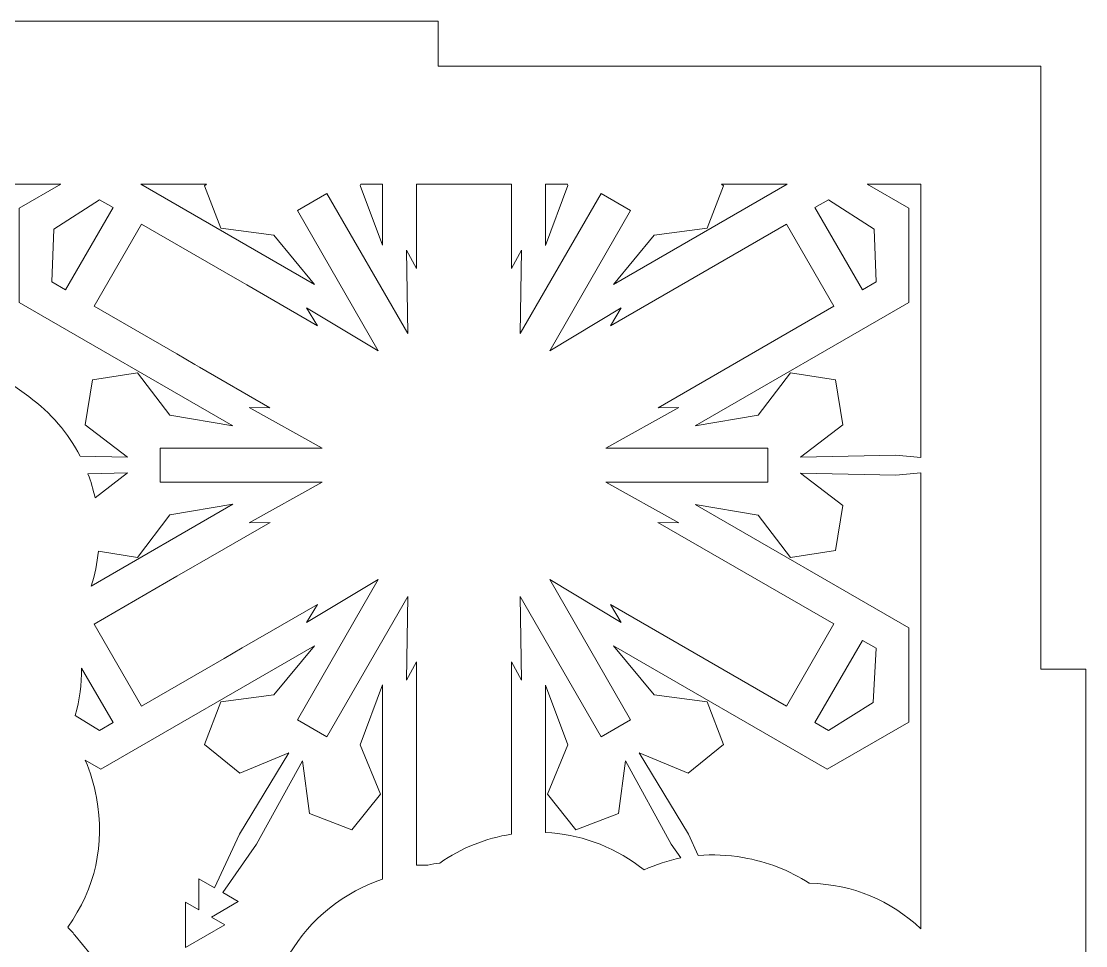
# Model space of a CAD drawing. Header units: millimetres. Extents: x -1983 to 1983, y -412 to 412.
# Drawn here: x -1221.5 to -1150.5, y 137.6 to 199.2 of the extents above; entities that cross this region are included whole.
import ezdxf

# ---------------------------------------------------------------- set-up
doc = ezdxf.new("R2010")
doc.units = ezdxf.units.MM
doc.header["$MEASUREMENT"] = 0
doc.layers.add('Camada 1', color=7, linetype='Continuous')

msp = doc.modelspace()

# ---------------------------------------------------------------- linework, layer by layer
at = {"layer": 'Camada 1', "color": 250, "lineweight": 9}
for points, knots in [([(-1357.4768, 75.6421), (-1357.4768, 75.6421), (-1357.4768, 35.4421), (-1357.4768, 35.4421), (-1357.4768, 35.4421), (-1357.4768, 35.4421), (-1354.4768, 35.4421), (-1354.4768, 35.4421), (-1354.4768, 35.4421), (-1354.4768, 35.4421), (-1354.4768, -4.7579), (-1354.4768, -4.7579), (-1354.4768, -4.7579), (-1354.4768, -4.7579), (-1314.2768, -4.7579), (-1314.2768, -4.7579), (-1314.2768, -4.7579), (-1314.2768, -4.7579), (-1314.2768, -7.7579), (-1314.2768, -7.7579), (-1314.2768, -7.7579), (-1314.2768, -7.7579), (-1274.0768, -7.7579), (-1274.0768, -7.7579), (-1274.0768, -7.7579), (-1274.0768, -7.7579), (-1274.0768, -4.7579), (-1274.0768, -4.7579), (-1274.0768, -4.7579), (-1274.0768, -4.7579), (-1233.8768, -4.7579), (-1233.8768, -4.7579), (-1233.8768, -4.7579), (-1233.8768, -4.7579), (-1233.8768, -7.7579), (-1233.8768, -7.7579), (-1233.8768, -7.7579), (-1233.8768, -7.7579), (-1193.6768, -7.7579), (-1193.6768, -7.7579), (-1193.6768, -7.7579), (-1193.6768, -7.7579), (-1193.6768, -4.7579), (-1193.6768, -4.7579), (-1193.6768, -4.7579), (-1193.6768, -4.7579), (-1153.4768, -4.7579), (-1153.4768, -4.7579), (-1153.4768, -4.7579), (-1153.4768, -4.7579), (-1153.4768, 35.4421), (-1153.4768, 35.4421), (-1153.4768, 35.4421), (-1153.4768, 35.4421), (-1150.4768, 35.4421), (-1150.4768, 35.4421), (-1150.4768, 35.4421), (-1150.4768, 35.4421), (-1150.4768, 75.6421), (-1150.4768, 75.6421), (-1150.4768, 75.6421), (-1150.4768, 75.6421), (-1153.4768, 75.6421), (-1153.4768, 75.6421), (-1153.4768, 75.6421), (-1153.4768, 75.6421), (-1153.4768, 115.8421), (-1153.4768, 115.8421), (-1153.4768, 115.8421), (-1153.4768, 115.8421), (-1150.4768, 115.8421), (-1150.4768, 115.8421), (-1150.4768, 115.8421), (-1150.4768, 115.8421), (-1150.4768, 156.0421), (-1150.4768, 156.0421), (-1150.4768, 156.0421), (-1150.4768, 156.0421), (-1153.4768, 156.0421), (-1153.4768, 156.0421), (-1153.4768, 156.0421), (-1153.4768, 156.0421), (-1153.4768, 196.2421), (-1153.4768, 196.2421), (-1153.4768, 196.2421), (-1153.4768, 196.2421), (-1193.6768, 196.2421), (-1193.6768, 196.2421), (-1193.6768, 196.2421), (-1193.6768, 196.2421), (-1193.6768, 199.2421), (-1193.6768, 199.2421), (-1193.6768, 199.2421), (-1193.6768, 199.2421), (-1233.8768, 199.2421), (-1233.8768, 199.2421), (-1233.8768, 199.2421), (-1233.8768, 199.2421), (-1233.8768, 196.2421), (-1233.8768, 196.2421), (-1233.8768, 196.2421), (-1233.8768, 196.2421), (-1274.0768, 196.2421), (-1274.0768, 196.2421), (-1274.0768, 196.2421), (-1274.0768, 196.2421), (-1274.0768, 199.2421), (-1274.0768, 199.2421), (-1274.0768, 199.2421), (-1274.0768, 199.2421), (-1314.2768, 199.2421), (-1314.2768, 199.2421), (-1314.2768, 199.2421), (-1314.2768, 199.2421), (-1314.2768, 196.2421), (-1314.2768, 196.2421), (-1314.2768, 196.2421), (-1314.2768, 196.2421), (-1354.4768, 196.2421), (-1354.4768, 196.2421), (-1354.4768, 196.2421), (-1354.4768, 196.2421), (-1354.4768, 156.0421), (-1354.4768, 156.0421), (-1354.4768, 156.0421), (-1354.4768, 156.0421), (-1357.4768, 156.0421), (-1357.4768, 156.0421), (-1357.4768, 156.0421), (-1357.4768, 156.0421), (-1357.4768, 115.8421), (-1357.4768, 115.8421), (-1357.4768, 115.8421), (-1357.4768, 115.8421), (-1354.4768, 115.8421), (-1354.4768, 115.8421), (-1354.4768, 115.8421), (-1354.4768, 115.8421), (-1354.4768, 75.6421), (-1354.4768, 75.6421), (-1354.4768, 75.6421), (-1354.4768, 75.6421), (-1357.4768, 75.6421), (-1357.4768, 75.6421)], [0, 0, 0, 0, 0.027027, 0.027027, 0.027027, 0.027027, 0.0540541, 0.0540541, 0.0540541, 0.0540541, 0.0810811, 0.0810811, 0.0810811, 0.0810811, 0.1081081, 0.1081081, 0.1081081, 0.1081081, 0.1351351, 0.1351351, 0.1351351, 0.1351351, 0.1621622, 0.1621622, 0.1621622, 0.1621622, 0.1891892, 0.1891892, 0.1891892, 0.1891892, 0.2162162, 0.2162162, 0.2162162, 0.2162162, 0.2432432, 0.2432432, 0.2432432, 0.2432432, 0.2702703, 0.2702703, 0.2702703, 0.2702703, 0.2972973, 0.2972973, 0.2972973, 0.2972973, 0.3243243, 0.3243243, 0.3243243, 0.3243243, 0.3513514, 0.3513514, 0.3513514, 0.3513514, 0.3783784, 0.3783784, 0.3783784, 0.3783784, 0.4054054, 0.4054054, 0.4054054, 0.4054054, 0.4324324, 0.4324324, 0.4324324, 0.4324324, 0.4594595, 0.4594595, 0.4594595, 0.4594595, 0.4864865, 0.4864865, 0.4864865, 0.4864865, 0.5135135, 0.5135135, 0.5135135, 0.5135135, 0.5405405, 0.5405405, 0.5405405, 0.5405405, 0.5675676, 0.5675676, 0.5675676, 0.5675676, 0.5945946, 0.5945946, 0.5945946, 0.5945946, 0.6216216, 0.6216216, 0.6216216, 0.6216216, 0.6486486, 0.6486486, 0.6486486, 0.6486486, 0.6756757, 0.6756757, 0.6756757, 0.6756757, 0.7027027, 0.7027027, 0.7027027, 0.7027027, 0.7297297, 0.7297297, 0.7297297, 0.7297297, 0.7567568, 0.7567568, 0.7567568, 0.7567568, 0.7837838, 0.7837838, 0.7837838, 0.7837838, 0.8108108, 0.8108108, 0.8108108, 0.8108108, 0.8378378, 0.8378378, 0.8378378, 0.8378378, 0.8648649, 0.8648649, 0.8648649, 0.8648649, 0.8918919, 0.8918919, 0.8918919, 0.8918919, 0.9189189, 0.9189189, 0.9189189, 0.9189189, 0.9459459, 0.9459459, 0.9459459, 0.9459459, 1, 1, 1, 1]), ([(-1250.2316, 188.3849), (-1250.2316, 188.3849), (-1218.8411, 188.3849), (-1218.8411, 188.3849), (-1218.8411, 188.3849), (-1218.8411, 188.3849), (-1221.6134, 186.7859), (-1221.6134, 186.7859), (-1221.6134, 186.7859), (-1221.6134, 186.7859), (-1221.6134, 180.4965), (-1221.6134, 180.4965), (-1221.6134, 180.4965), (-1221.6134, 180.4965), (-1207.3694, 172.2749), (-1207.3694, 172.2749), (-1207.3694, 172.2749), (-1207.3694, 172.2749), (-1211.557, 172.9816), (-1211.557, 172.9816), (-1211.557, 172.9816), (-1211.557, 172.9816), (-1213.731, 175.8138), (-1213.731, 175.8138), (-1213.731, 175.8138), (-1213.731, 175.8138), (-1216.7314, 175.3408), (-1216.7314, 175.3408), (-1216.7314, 175.3408), (-1216.7314, 175.3408), (-1217.2041, 172.3407), (-1217.2041, 172.3407), (-1217.2041, 172.3407), (-1217.2041, 172.3407), (-1214.3965, 170.1854), (-1214.3965, 170.1854), (-1214.3965, 170.1854), (-1214.3965, 170.1854), (-1217.5517, 170.2483), (-1217.5517, 170.2483), (-1217.5517, 170.2483), (-1218.3416, 171.7771), (-1219.4902, 173.147), (-1220.9762, 174.2202), (-1220.9762, 174.2202), (-1220.9762, 174.2202), (-1222.22, 175.1183), (-1222.22, 175.1183), (-1222.22, 175.1183), (-1225.9267, 177.7951), (-1230.6933, 177.963), (-1234.4771, 175.785), (-1234.4771, 175.785), (-1235.8086, 176.7724), (-1237.2625, 177.4281), (-1238.815, 177.7444), (-1238.815, 177.7444), (-1239.2015, 179.4216), (-1239.9769, 181.0342), (-1241.1513, 182.4429), (-1241.1513, 182.4429), (-1241.1513, 182.4429), (-1242.1876, 183.6869), (-1242.1876, 183.6869), (-1242.1876, 183.6869), (-1244.0317, 185.8997), (-1246.3684, 187.2229), (-1249.1569, 187.635), (-1249.1569, 187.635), (-1249.5043, 187.9078), (-1249.8634, 188.1578), (-1250.2316, 188.3849)], [0, 0, 0, 0, 0.0526316, 0.0526316, 0.0526316, 0.0526316, 0.1052632, 0.1052632, 0.1052632, 0.1052632, 0.1578947, 0.1578947, 0.1578947, 0.1578947, 0.2105263, 0.2105263, 0.2105263, 0.2105263, 0.2631579, 0.2631579, 0.2631579, 0.2631579, 0.3157895, 0.3157895, 0.3157895, 0.3157895, 0.3684211, 0.3684211, 0.3684211, 0.3684211, 0.4210526, 0.4210526, 0.4210526, 0.4210526, 0.4736842, 0.4736842, 0.4736842, 0.4736842, 0.5263158, 0.5263158, 0.5263158, 0.5263158, 0.5789474, 0.5789474, 0.5789474, 0.5789474, 0.6315789, 0.6315789, 0.6315789, 0.6315789, 0.6842105, 0.6842105, 0.6842105, 0.6842105, 0.7368421, 0.7368421, 0.7368421, 0.7368421, 0.7894737, 0.7894737, 0.7894737, 0.7894737, 0.8421053, 0.8421053, 0.8421053, 0.8421053, 0.8947368, 0.8947368, 0.8947368, 0.8947368, 1, 1, 1, 1]), ([(-1195.1072, 188.3849), (-1195.1072, 188.3849), (-1188.7825, 188.3849), (-1188.7825, 188.3849), (-1188.7825, 188.3849), (-1188.7825, 188.3849), (-1188.7825, 188.1953), (-1188.7825, 188.1953), (-1188.7825, 188.1953), (-1188.7825, 188.1953), (-1188.7825, 182.7664), (-1188.7825, 182.7664), (-1188.7825, 182.7664), (-1188.7825, 182.7664), (-1188.1043, 183.9897), (-1188.1043, 183.9897), (-1188.1043, 183.9897), (-1188.1043, 183.9897), (-1188.1958, 178.421), (-1188.1958, 178.421), (-1188.1958, 178.421), (-1188.1958, 178.421), (-1182.8007, 187.7645), (-1182.8007, 187.7645), (-1182.8007, 187.7645), (-1182.8007, 187.7645), (-1180.8334, 186.6259), (-1180.8334, 186.6259), (-1180.8334, 186.6259), (-1180.8334, 186.6259), (-1186.2285, 177.2824), (-1186.2285, 177.2824), (-1186.2285, 177.2824), (-1186.2285, 177.2824), (-1181.451, 180.1475), (-1181.451, 180.1475), (-1181.451, 180.1475), (-1181.451, 180.1475), (-1182.1715, 178.946), (-1182.1715, 178.946), (-1182.1715, 178.946), (-1182.1715, 178.946), (-1170.4341, 185.725), (-1170.4341, 185.725), (-1170.4341, 185.725), (-1170.4341, 185.725), (-1167.2711, 180.2467), (-1167.2711, 180.2467), (-1167.2711, 180.2467), (-1167.2711, 180.2467), (-1179.0024, 173.4745), (-1179.0024, 173.4745), (-1179.0024, 173.4745), (-1179.0024, 173.4745), (-1177.6104, 173.4956), (-1177.6104, 173.4956), (-1177.6104, 173.4956), (-1177.6104, 173.4956), (-1182.479, 170.7889), (-1182.479, 170.7889), (-1182.479, 170.7889), (-1182.479, 170.7889), (-1171.6894, 170.7889), (-1171.6894, 170.7889), (-1171.6894, 170.7889), (-1171.6894, 170.7889), (-1171.6894, 168.5185), (-1171.6894, 168.5185), (-1171.6894, 168.5185), (-1171.6894, 168.5185), (-1182.479, 168.5185), (-1182.479, 168.5185), (-1182.479, 168.5185), (-1182.479, 168.5185), (-1177.6104, 165.8119), (-1177.6104, 165.8119), (-1177.6104, 165.8119), (-1177.6104, 165.8119), (-1179.0097, 165.8362), (-1179.0097, 165.8362), (-1179.0097, 165.8362), (-1179.0097, 165.8362), (-1167.2722, 159.0613), (-1167.2722, 159.0613), (-1167.2722, 159.0613), (-1167.2722, 159.0613), (-1170.4345, 153.5839), (-1170.4345, 153.5839), (-1170.4345, 153.5839), (-1170.4345, 153.5839), (-1182.1715, 160.3568), (-1182.1715, 160.3568), (-1182.1715, 160.3568), (-1182.1715, 160.3568), (-1181.451, 159.1583), (-1181.451, 159.1583), (-1181.451, 159.1583), (-1181.451, 159.1583), (-1186.2309, 162.0261), (-1186.2309, 162.0261), (-1186.2309, 162.0261), (-1186.2309, 162.0261), (-1180.8334, 152.6788), (-1180.8334, 152.6788), (-1180.8334, 152.6788), (-1180.8334, 152.6788), (-1182.8007, 151.5427), (-1182.8007, 151.5427), (-1182.8007, 151.5427), (-1182.8007, 151.5427), (-1188.1958, 160.884), (-1188.1958, 160.884), (-1188.1958, 160.884), (-1188.1958, 160.884), (-1188.1043, 155.3188), (-1188.1043, 155.3188), (-1188.1043, 155.3188), (-1188.1043, 155.3188), (-1188.7825, 156.5432), (-1188.7825, 156.5432), (-1188.7825, 156.5432), (-1188.7825, 156.5432), (-1188.7825, 145.0458), (-1188.7825, 145.0458), (-1188.7825, 145.0458), (-1190.4763, 144.784), (-1192.115, 144.1375), (-1193.5613, 143.1187), (-1193.5613, 143.1187), (-1193.8266, 143.086), (-1194.0926, 143.0434), (-1194.3588, 142.9914), (-1194.3588, 142.9914), (-1194.3588, 142.9914), (-1195.1072, 142.9914), (-1195.1072, 142.9914), (-1195.1072, 142.9914), (-1195.1072, 142.9914), (-1195.1072, 156.5432), (-1195.1072, 156.5432), (-1195.1072, 156.5432), (-1195.1072, 156.5432), (-1195.7869, 155.3188), (-1195.7869, 155.3188), (-1195.7869, 155.3188), (-1195.7869, 155.3188), (-1195.6943, 160.8888), (-1195.6943, 160.8888), (-1195.6943, 160.8888), (-1195.6943, 160.8888), (-1201.0892, 151.5427), (-1201.0892, 151.5427), (-1201.0892, 151.5427), (-1201.0892, 151.5427), (-1203.0593, 152.6788), (-1203.0593, 152.6788), (-1203.0593, 152.6788), (-1203.0593, 152.6788), (-1197.6616, 162.0261), (-1197.6616, 162.0261), (-1197.6616, 162.0261), (-1197.6616, 162.0261), (-1202.4393, 159.1583), (-1202.4393, 159.1583), (-1202.4393, 159.1583), (-1202.4393, 159.1583), (-1201.7184, 160.3568), (-1201.7184, 160.3568), (-1201.7184, 160.3568), (-1201.7184, 160.3568), (-1206.4231, 157.6445), (-1206.4231, 157.6445), (-1206.4231, 157.6445), (-1206.4231, 157.6445), (-1206.7354, 157.4634), (-1206.7354, 157.4634), (-1206.7354, 157.4634), (-1206.7354, 157.4634), (-1207.9372, 156.7694), (-1207.9372, 156.7694), (-1207.9372, 156.7694), (-1207.9372, 156.7694), (-1213.4541, 153.5835), (-1213.4541, 153.5835), (-1213.4541, 153.5835), (-1213.4541, 153.5835), (-1216.6159, 159.06), (-1216.6159, 159.06), (-1216.6159, 159.06), (-1216.6159, 159.06), (-1211.0981, 162.2469), (-1211.0981, 162.2469), (-1211.0981, 162.2469), (-1211.0981, 162.2469), (-1209.8979, 162.9373), (-1209.8979, 162.9373), (-1209.8979, 162.9373), (-1209.8979, 162.9373), (-1209.5845, 163.1203), (-1209.5845, 163.1203), (-1209.5845, 163.1203), (-1209.5845, 163.1203), (-1204.8796, 165.8362), (-1204.8796, 165.8362), (-1204.8796, 165.8362), (-1204.8796, 165.8362), (-1206.28, 165.8119), (-1206.28, 165.8119), (-1206.28, 165.8119), (-1206.28, 165.8119), (-1201.4109, 168.5185), (-1201.4109, 168.5185), (-1201.4109, 168.5185), (-1201.4109, 168.5185), (-1212.2003, 168.5185), (-1212.2003, 168.5185), (-1212.2003, 168.5185), (-1212.2003, 168.5185), (-1212.2003, 170.7889), (-1212.2003, 170.7889), (-1212.2003, 170.7889), (-1212.2003, 170.7889), (-1201.4094, 170.7889), (-1201.4094, 170.7889), (-1201.4094, 170.7889), (-1201.4094, 170.7889), (-1206.28, 173.4956), (-1206.28, 173.4956), (-1206.28, 173.4956), (-1206.28, 173.4956), (-1204.8853, 173.4745), (-1204.8853, 173.4745), (-1204.8853, 173.4745), (-1204.8853, 173.4745), (-1209.5845, 176.1882), (-1209.5845, 176.1882), (-1209.5845, 176.1882), (-1209.5845, 176.1882), (-1209.8979, 176.3644), (-1209.8979, 176.3644), (-1209.8979, 176.3644), (-1209.8979, 176.3644), (-1211.0981, 177.0619), (-1211.0981, 177.0619), (-1211.0981, 177.0619), (-1211.0981, 177.0619), (-1216.617, 180.247), (-1216.617, 180.247), (-1216.617, 180.247), (-1216.617, 180.247), (-1213.4552, 185.7242), (-1213.4552, 185.7242), (-1213.4552, 185.7242), (-1213.4552, 185.7242), (-1207.9372, 182.5364), (-1207.9372, 182.5364), (-1207.9372, 182.5364), (-1207.9372, 182.5364), (-1206.7354, 181.8438), (-1206.7354, 181.8438), (-1206.7354, 181.8438), (-1206.7354, 181.8438), (-1206.4231, 181.6621), (-1206.4231, 181.6621), (-1206.4231, 181.6621), (-1206.4231, 181.6621), (-1201.7173, 178.946), (-1201.7173, 178.946), (-1201.7173, 178.946), (-1201.7173, 178.946), (-1202.4393, 180.1475), (-1202.4393, 180.1475), (-1202.4393, 180.1475), (-1202.4393, 180.1475), (-1197.6616, 177.2824), (-1197.6616, 177.2824), (-1197.6616, 177.2824), (-1197.6616, 177.2824), (-1203.0593, 186.6259), (-1203.0593, 186.6259), (-1203.0593, 186.6259), (-1203.0593, 186.6259), (-1201.0892, 187.7645), (-1201.0892, 187.7645), (-1201.0892, 187.7645), (-1201.0892, 187.7645), (-1195.6943, 178.4188), (-1195.6943, 178.4188), (-1195.6943, 178.4188), (-1195.6943, 178.4188), (-1195.7869, 183.9897), (-1195.7869, 183.9897), (-1195.7869, 183.9897), (-1195.7869, 183.9897), (-1195.1072, 182.7664), (-1195.1072, 182.7664), (-1195.1072, 182.7664), (-1195.1072, 182.7664), (-1195.1072, 188.1953), (-1195.1072, 188.1953), (-1195.1072, 188.1953), (-1195.1072, 188.1953), (-1195.1072, 188.3849), (-1195.1072, 188.3849)], [0, 0, 0, 0, 0.012987, 0.012987, 0.012987, 0.012987, 0.025974, 0.025974, 0.025974, 0.025974, 0.038961, 0.038961, 0.038961, 0.038961, 0.0519481, 0.0519481, 0.0519481, 0.0519481, 0.0649351, 0.0649351, 0.0649351, 0.0649351, 0.0779221, 0.0779221, 0.0779221, 0.0779221, 0.0909091, 0.0909091, 0.0909091, 0.0909091, 0.1038961, 0.1038961, 0.1038961, 0.1038961, 0.1168831, 0.1168831, 0.1168831, 0.1168831, 0.1298701, 0.1298701, 0.1298701, 0.1298701, 0.1428571, 0.1428571, 0.1428571, 0.1428571, 0.1558442, 0.1558442, 0.1558442, 0.1558442, 0.1688312, 0.1688312, 0.1688312, 0.1688312, 0.1818182, 0.1818182, 0.1818182, 0.1818182, 0.1948052, 0.1948052, 0.1948052, 0.1948052, 0.2077922, 0.2077922, 0.2077922, 0.2077922, 0.2207792, 0.2207792, 0.2207792, 0.2207792, 0.2337662, 0.2337662, 0.2337662, 0.2337662, 0.2467532, 0.2467532, 0.2467532, 0.2467532, 0.2597403, 0.2597403, 0.2597403, 0.2597403, 0.2727273, 0.2727273, 0.2727273, 0.2727273, 0.2857143, 0.2857143, 0.2857143, 0.2857143, 0.2987013, 0.2987013, 0.2987013, 0.2987013, 0.3116883, 0.3116883, 0.3116883, 0.3116883, 0.3246753, 0.3246753, 0.3246753, 0.3246753, 0.3376623, 0.3376623, 0.3376623, 0.3376623, 0.3506494, 0.3506494, 0.3506494, 0.3506494, 0.3636364, 0.3636364, 0.3636364, 0.3636364, 0.3766234, 0.3766234, 0.3766234, 0.3766234, 0.3896104, 0.3896104, 0.3896104, 0.3896104, 0.4025974, 0.4025974, 0.4025974, 0.4025974, 0.4155844, 0.4155844, 0.4155844, 0.4155844, 0.4285714, 0.4285714, 0.4285714, 0.4285714, 0.4415584, 0.4415584, 0.4415584, 0.4415584, 0.4545455, 0.4545455, 0.4545455, 0.4545455, 0.4675325, 0.4675325, 0.4675325, 0.4675325, 0.4805195, 0.4805195, 0.4805195, 0.4805195, 0.4935065, 0.4935065, 0.4935065, 0.4935065, 0.5064935, 0.5064935, 0.5064935, 0.5064935, 0.5194805, 0.5194805, 0.5194805, 0.5194805, 0.5324675, 0.5324675, 0.5324675, 0.5324675, 0.5454545, 0.5454545, 0.5454545, 0.5454545, 0.5584416, 0.5584416, 0.5584416, 0.5584416, 0.5714286, 0.5714286, 0.5714286, 0.5714286, 0.5844156, 0.5844156, 0.5844156, 0.5844156, 0.5974026, 0.5974026, 0.5974026, 0.5974026, 0.6103896, 0.6103896, 0.6103896, 0.6103896, 0.6233766, 0.6233766, 0.6233766, 0.6233766, 0.6363636, 0.6363636, 0.6363636, 0.6363636, 0.6493506, 0.6493506, 0.6493506, 0.6493506, 0.6623377, 0.6623377, 0.6623377, 0.6623377, 0.6753247, 0.6753247, 0.6753247, 0.6753247, 0.6883117, 0.6883117, 0.6883117, 0.6883117, 0.7012987, 0.7012987, 0.7012987, 0.7012987, 0.7142857, 0.7142857, 0.7142857, 0.7142857, 0.7272727, 0.7272727, 0.7272727, 0.7272727, 0.7402597, 0.7402597, 0.7402597, 0.7402597, 0.7532468, 0.7532468, 0.7532468, 0.7532468, 0.7662338, 0.7662338, 0.7662338, 0.7662338, 0.7792208, 0.7792208, 0.7792208, 0.7792208, 0.7922078, 0.7922078, 0.7922078, 0.7922078, 0.8051948, 0.8051948, 0.8051948, 0.8051948, 0.8181818, 0.8181818, 0.8181818, 0.8181818, 0.8311688, 0.8311688, 0.8311688, 0.8311688, 0.8441558, 0.8441558, 0.8441558, 0.8441558, 0.8571429, 0.8571429, 0.8571429, 0.8571429, 0.8701299, 0.8701299, 0.8701299, 0.8701299, 0.8831169, 0.8831169, 0.8831169, 0.8831169, 0.8961039, 0.8961039, 0.8961039, 0.8961039, 0.9090909, 0.9090909, 0.9090909, 0.9090909, 0.9220779, 0.9220779, 0.9220779, 0.9220779, 0.9350649, 0.9350649, 0.9350649, 0.9350649, 0.9480519, 0.9480519, 0.9480519, 0.9480519, 0.961039, 0.961039, 0.961039, 0.961039, 0.974026, 0.974026, 0.974026, 0.974026, 1, 1, 1, 1]), ([(-1213.4967, 188.3849), (-1213.4967, 188.3849), (-1209.1271, 188.3849), (-1209.1271, 188.3849), (-1209.1271, 188.3849), (-1209.1271, 188.3849), (-1209.2579, 188.2789), (-1209.2579, 188.2789), (-1209.2579, 188.2789), (-1209.2579, 188.2789), (-1208.1685, 185.4452), (-1208.1685, 185.4452), (-1208.1685, 185.4452), (-1208.1685, 185.4452), (-1204.627, 184.9756), (-1204.627, 184.9756), (-1204.627, 184.9756), (-1204.627, 184.9756), (-1201.9084, 181.6939), (-1201.9084, 181.6939), (-1201.9084, 181.6939), (-1201.9084, 181.6939), (-1213.4967, 188.3849), (-1213.4967, 188.3849)], [0, 0, 0, 0, 0.1428571, 0.1428571, 0.1428571, 0.1428571, 0.2857143, 0.2857143, 0.2857143, 0.2857143, 0.4285714, 0.4285714, 0.4285714, 0.4285714, 0.5714286, 0.5714286, 0.5714286, 0.5714286, 0.7142857, 0.7142857, 0.7142857, 0.7142857, 1, 1, 1, 1]), ([(-1198.8344, 188.3849), (-1198.8344, 188.3849), (-1197.3894, 188.3849), (-1197.3894, 188.3849), (-1197.3894, 188.3849), (-1197.3894, 188.3849), (-1197.3894, 184.3233), (-1197.3894, 184.3233), (-1197.3894, 184.3233), (-1197.3894, 184.3233), (-1198.8684, 188.3026), (-1198.8684, 188.3026), (-1198.8684, 188.3026), (-1198.8684, 188.3026), (-1198.8344, 188.3849), (-1198.8344, 188.3849)], [0, 0, 0, 0, 0.2, 0.2, 0.2, 0.2, 0.4, 0.4, 0.4, 0.4, 0.6, 0.6, 0.6, 0.6, 1, 1, 1, 1]), ([(-1186.5007, 188.3849), (-1186.5007, 188.3849), (-1185.0507, 188.3849), (-1185.0507, 188.3849), (-1185.0507, 188.3849), (-1185.0507, 188.3849), (-1185.0147, 188.2985), (-1185.0147, 188.2985), (-1185.0147, 188.2985), (-1185.0147, 188.2985), (-1186.5007, 184.302), (-1186.5007, 184.302), (-1186.5007, 184.302), (-1186.5007, 184.302), (-1186.5007, 188.3849), (-1186.5007, 188.3849)], [0, 0, 0, 0, 0.2, 0.2, 0.2, 0.2, 0.4, 0.4, 0.4, 0.4, 0.6, 0.6, 0.6, 0.6, 1, 1, 1, 1]), ([(-1174.761, 188.3849), (-1174.761, 188.3849), (-1170.393, 188.3849), (-1170.393, 188.3849), (-1170.393, 188.3849), (-1170.393, 188.3849), (-1181.9628, 181.7053), (-1181.9628, 181.7053), (-1181.9628, 181.7053), (-1181.9628, 181.7053), (-1179.2561, 184.9747), (-1179.2561, 184.9747), (-1179.2561, 184.9747), (-1179.2561, 184.9747), (-1175.7157, 185.4406), (-1175.7157, 185.4406), (-1175.7157, 185.4406), (-1175.7157, 185.4406), (-1174.6261, 188.2759), (-1174.6261, 188.2759), (-1174.6261, 188.2759), (-1174.6261, 188.2759), (-1174.761, 188.3849), (-1174.761, 188.3849)], [0, 0, 0, 0, 0.1428571, 0.1428571, 0.1428571, 0.1428571, 0.2857143, 0.2857143, 0.2857143, 0.2857143, 0.4285714, 0.4285714, 0.4285714, 0.4285714, 0.5714286, 0.5714286, 0.5714286, 0.5714286, 0.7142857, 0.7142857, 0.7142857, 0.7142857, 1, 1, 1, 1]), ([(-1165.0477, 188.3849), (-1165.0477, 188.3849), (-1161.4768, 188.3849), (-1161.4768, 188.3849), (-1161.4768, 188.3849), (-1161.4768, 188.3849), (-1161.4768, 170.1636), (-1161.4768, 170.1636), (-1161.4768, 170.1636), (-1161.4768, 170.1636), (-1163.1436, 170.3074), (-1163.1436, 170.3074), (-1163.1436, 170.3074), (-1163.1436, 170.3074), (-1169.4923, 170.1797), (-1169.4923, 170.1797), (-1169.4923, 170.1797), (-1169.4923, 170.1797), (-1166.6841, 172.3335), (-1166.6841, 172.3335), (-1166.6841, 172.3335), (-1166.6841, 172.3335), (-1167.1563, 175.3338), (-1167.1563, 175.3338), (-1167.1563, 175.3338), (-1167.1563, 175.3338), (-1170.1586, 175.8081), (-1170.1586, 175.8081), (-1170.1586, 175.8081), (-1170.1586, 175.8081), (-1172.3329, 172.9767), (-1172.3329, 172.9767), (-1172.3329, 172.9767), (-1172.3329, 172.9767), (-1176.535, 172.2633), (-1176.535, 172.2633), (-1176.535, 172.2633), (-1176.535, 172.2633), (-1162.2752, 180.4965), (-1162.2752, 180.4965), (-1162.2752, 180.4965), (-1162.2752, 180.4965), (-1162.2752, 186.7859), (-1162.2752, 186.7859), (-1162.2752, 186.7859), (-1162.2752, 186.7859), (-1165.0477, 188.3849), (-1165.0477, 188.3849)], [0, 0, 0, 0, 0.0769231, 0.0769231, 0.0769231, 0.0769231, 0.1538462, 0.1538462, 0.1538462, 0.1538462, 0.2307692, 0.2307692, 0.2307692, 0.2307692, 0.3076923, 0.3076923, 0.3076923, 0.3076923, 0.3846154, 0.3846154, 0.3846154, 0.3846154, 0.4615385, 0.4615385, 0.4615385, 0.4615385, 0.5384615, 0.5384615, 0.5384615, 0.5384615, 0.6153846, 0.6153846, 0.6153846, 0.6153846, 0.6923077, 0.6923077, 0.6923077, 0.6923077, 0.7692308, 0.7692308, 0.7692308, 0.7692308, 0.8461538, 0.8461538, 0.8461538, 0.8461538, 1, 1, 1, 1]), ([(-1215.3553, 186.8217), (-1215.3553, 186.8217), (-1218.518, 181.3436), (-1218.518, 181.3436), (-1218.518, 181.3436), (-1218.518, 181.3436), (-1219.4255, 181.8675), (-1219.4255, 181.8675), (-1219.4255, 181.8675), (-1219.4255, 181.8675), (-1219.3033, 185.3748), (-1219.3033, 185.3748), (-1219.3033, 185.3748), (-1219.3033, 185.3748), (-1216.2643, 187.3469), (-1216.2643, 187.3469), (-1216.2643, 187.3469), (-1216.2643, 187.3469), (-1215.3553, 186.8217), (-1215.3553, 186.8217)], [0, 0, 0, 0, 0.1666667, 0.1666667, 0.1666667, 0.1666667, 0.3333333, 0.3333333, 0.3333333, 0.3333333, 0.5, 0.5, 0.5, 0.5, 0.6666667, 0.6666667, 0.6666667, 0.6666667, 1, 1, 1, 1]), ([(-1165.3706, 181.3436), (-1165.3706, 181.3436), (-1168.5337, 186.8226), (-1168.5337, 186.8226), (-1168.5337, 186.8226), (-1168.5337, 186.8226), (-1167.6256, 187.3469), (-1167.6256, 187.3469), (-1167.6256, 187.3469), (-1167.6256, 187.3469), (-1164.5853, 185.3748), (-1164.5853, 185.3748), (-1164.5853, 185.3748), (-1164.5853, 185.3748), (-1164.4633, 181.8675), (-1164.4633, 181.8675), (-1164.4633, 181.8675), (-1164.4633, 181.8675), (-1165.3706, 181.3436), (-1165.3706, 181.3436)], [0, 0, 0, 0, 0.1666667, 0.1666667, 0.1666667, 0.1666667, 0.3333333, 0.3333333, 0.3333333, 0.3333333, 0.5, 0.5, 0.5, 0.5, 0.6666667, 0.6666667, 0.6666667, 0.6666667, 1, 1, 1, 1]), ([(-1216.5499, 167.4758), (-1216.6701, 168.0195), (-1216.8297, 168.5543), (-1217.0283, 169.0764), (-1217.0283, 169.0764), (-1217.0283, 169.0764), (-1214.3965, 169.1289), (-1214.3965, 169.1289), (-1214.3965, 169.1289), (-1214.3965, 169.1289), (-1216.5499, 167.4758), (-1216.5499, 167.4758)], [0, 0, 0, 0, 0.25, 0.25, 0.25, 0.25, 0.5, 0.5, 0.5, 0.5, 1, 1, 1, 1]), ([(-1161.4768, 169.1376), (-1161.4768, 169.1376), (-1161.4768, 138.732), (-1161.4768, 138.732), (-1161.4768, 138.732), (-1163.5016, 140.6596), (-1165.9925, 141.688), (-1168.8686, 141.7784), (-1168.8686, 141.7784), (-1168.8897, 141.7793), (-1168.9108, 141.7798), (-1168.9314, 141.7804), (-1168.9314, 141.7804), (-1170.2229, 142.6381), (-1171.7048, 143.2144), (-1173.3521, 143.492), (-1173.3521, 143.492), (-1174.3645, 143.6623), (-1175.3549, 143.7058), (-1176.3166, 143.6239), (-1176.3166, 143.6239), (-1176.3166, 143.6239), (-1176.9785, 145.0386), (-1176.9785, 145.0386), (-1176.9785, 145.0386), (-1176.9785, 145.0386), (-1180.263, 150.4723), (-1180.263, 150.4723), (-1180.263, 150.4723), (-1180.263, 150.4723), (-1176.9928, 149.12), (-1176.9928, 149.12), (-1176.9928, 149.12), (-1176.9928, 149.12), (-1174.6357, 151.0296), (-1174.6357, 151.0296), (-1174.6357, 151.0296), (-1174.6357, 151.0296), (-1175.7203, 153.8622), (-1175.7203, 153.8622), (-1175.7203, 153.8622), (-1175.7203, 153.8622), (-1179.2631, 154.3308), (-1179.2631, 154.3308), (-1179.2631, 154.3308), (-1179.2631, 154.3308), (-1181.9792, 157.6111), (-1181.9792, 157.6111), (-1181.9792, 157.6111), (-1181.9792, 157.6111), (-1167.7217, 149.3807), (-1167.7217, 149.3807), (-1167.7217, 149.3807), (-1167.7217, 149.3807), (-1162.2752, 152.5239), (-1162.2752, 152.5239), (-1162.2752, 152.5239), (-1162.2752, 152.5239), (-1162.2752, 158.8133), (-1162.2752, 158.8133), (-1162.2752, 158.8133), (-1162.2752, 158.8133), (-1176.5163, 167.0336), (-1176.5163, 167.0336), (-1176.5163, 167.0336), (-1176.5163, 167.0336), (-1172.3329, 166.3261), (-1172.3329, 166.3261), (-1172.3329, 166.3261), (-1172.3329, 166.3261), (-1170.1586, 163.4921), (-1170.1586, 163.4921), (-1170.1586, 163.4921), (-1170.1586, 163.4921), (-1167.1563, 163.9677), (-1167.1563, 163.9677), (-1167.1563, 163.9677), (-1167.1563, 163.9677), (-1166.6841, 166.9693), (-1166.6841, 166.9693), (-1166.6841, 166.9693), (-1166.6841, 166.9693), (-1169.4923, 169.1242), (-1169.4923, 169.1242), (-1169.4923, 169.1242), (-1169.4923, 169.1242), (-1163.1436, 168.9937), (-1163.1436, 168.9937), (-1163.1436, 168.9937), (-1163.1436, 168.9937), (-1161.4768, 169.1376), (-1161.4768, 169.1376)], [0, 0, 0, 0, 0.0416667, 0.0416667, 0.0416667, 0.0416667, 0.0833333, 0.0833333, 0.0833333, 0.0833333, 0.125, 0.125, 0.125, 0.125, 0.1666667, 0.1666667, 0.1666667, 0.1666667, 0.2083333, 0.2083333, 0.2083333, 0.2083333, 0.25, 0.25, 0.25, 0.25, 0.2916667, 0.2916667, 0.2916667, 0.2916667, 0.3333333, 0.3333333, 0.3333333, 0.3333333, 0.375, 0.375, 0.375, 0.375, 0.4166667, 0.4166667, 0.4166667, 0.4166667, 0.4583333, 0.4583333, 0.4583333, 0.4583333, 0.5, 0.5, 0.5, 0.5, 0.5416667, 0.5416667, 0.5416667, 0.5416667, 0.5833333, 0.5833333, 0.5833333, 0.5833333, 0.625, 0.625, 0.625, 0.625, 0.6666667, 0.6666667, 0.6666667, 0.6666667, 0.7083333, 0.7083333, 0.7083333, 0.7083333, 0.75, 0.75, 0.75, 0.75, 0.7916667, 0.7916667, 0.7916667, 0.7916667, 0.8333333, 0.8333333, 0.8333333, 0.8333333, 0.875, 0.875, 0.875, 0.875, 0.9166667, 0.9166667, 0.9166667, 0.9166667, 1, 1, 1, 1]), ([(-1216.8104, 161.5858), (-1216.5681, 162.3483), (-1216.4101, 163.1276), (-1216.3339, 163.9111), (-1216.3339, 163.9111), (-1216.3339, 163.9111), (-1213.731, 163.5007), (-1213.731, 163.5007), (-1213.731, 163.5007), (-1213.731, 163.5007), (-1211.557, 166.3326), (-1211.557, 166.3326), (-1211.557, 166.3326), (-1211.557, 166.3326), (-1207.3551, 167.0442), (-1207.3551, 167.0442), (-1207.3551, 167.0442), (-1207.3551, 167.0442), (-1216.8104, 161.5858), (-1216.8104, 161.5858)], [0, 0, 0, 0, 0.1666667, 0.1666667, 0.1666667, 0.1666667, 0.3333333, 0.3333333, 0.3333333, 0.3333333, 0.5, 0.5, 0.5, 0.5, 0.6666667, 0.6666667, 0.6666667, 0.6666667, 1, 1, 1, 1]), ([(-1168.5337, 152.4868), (-1168.5337, 152.4868), (-1165.3714, 157.964), (-1165.3714, 157.964), (-1165.3714, 157.964), (-1165.3714, 157.964), (-1164.4633, 157.4399), (-1164.4633, 157.4399), (-1164.4633, 157.4399), (-1164.4633, 157.4399), (-1164.6533, 153.8209), (-1164.6533, 153.8209), (-1164.6533, 153.8209), (-1164.6533, 153.8209), (-1167.6256, 151.9627), (-1167.6256, 151.9627), (-1167.6256, 151.9627), (-1167.6256, 151.9627), (-1168.5337, 152.4868), (-1168.5337, 152.4868)], [0, 0, 0, 0, 0.1666667, 0.1666667, 0.1666667, 0.1666667, 0.3333333, 0.3333333, 0.3333333, 0.3333333, 0.5, 0.5, 0.5, 0.5, 0.6666667, 0.6666667, 0.6666667, 0.6666667, 1, 1, 1, 1]), ([(-1197.3894, 142.0416), (-1197.3894, 142.0416), (-1197.6956, 141.9303), (-1197.6956, 141.9303), (-1197.6956, 141.9303), (-1203.1772, 139.9367), (-1206.2359, 134.1819), (-1204.8208, 128.5232), (-1204.8208, 128.5232), (-1204.7262, 128.145), (-1204.641, 127.7647), (-1204.5644, 127.3826), (-1204.5644, 127.3826), (-1205.4697, 127.5073), (-1206.4081, 127.5224), (-1207.3729, 127.4256), (-1207.3729, 127.4256), (-1208.7279, 127.2893), (-1209.9876, 126.9472), (-1211.1359, 126.4084), (-1211.1359, 126.4084), (-1212.2308, 126.8098), (-1213.377, 127.076), (-1214.5554, 127.1983), (-1214.5554, 127.1983), (-1213.7589, 130.5585), (-1214.502, 134.2363), (-1216.8733, 137.0817), (-1216.8733, 137.0817), (-1216.8733, 137.0817), (-1217.9097, 138.3254), (-1217.9097, 138.3254), (-1217.9097, 138.3254), (-1218.0615, 138.5077), (-1218.2171, 138.6844), (-1218.3756, 138.8549), (-1218.3756, 138.8549), (-1216.5299, 141.449), (-1215.8864, 144.3532), (-1216.4632, 147.4834), (-1216.4632, 147.4834), (-1216.626, 148.3674), (-1216.8736, 149.1997), (-1217.2041, 149.9788), (-1217.2041, 149.9788), (-1217.2041, 149.9788), (-1216.1678, 149.3807), (-1216.1678, 149.3807), (-1216.1678, 149.3807), (-1216.1678, 149.3807), (-1201.9238, 157.6043), (-1201.9238, 157.6043), (-1201.9238, 157.6043), (-1201.9238, 157.6043), (-1204.6307, 154.334), (-1204.6307, 154.334), (-1204.6307, 154.334), (-1204.6307, 154.334), (-1208.1742, 153.8668), (-1208.1742, 153.8668), (-1208.1742, 153.8668), (-1208.1742, 153.8668), (-1209.2614, 151.0333), (-1209.2614, 151.0333), (-1209.2614, 151.0333), (-1209.2614, 151.0333), (-1206.9024, 149.1211), (-1206.9024, 149.1211), (-1206.9024, 149.1211), (-1206.9024, 149.1211), (-1203.6295, 150.4767), (-1203.6295, 150.4767), (-1203.6295, 150.4767), (-1203.6295, 150.4767), (-1206.9171, 145.041), (-1206.9171, 145.041), (-1206.9171, 145.041), (-1206.9171, 145.041), (-1208.5855, 141.4712), (-1208.5855, 141.4712), (-1208.5855, 141.4712), (-1208.5855, 141.4712), (-1209.6227, 142.0699), (-1209.6227, 142.0699), (-1209.6227, 142.0699), (-1209.6227, 142.0699), (-1209.6227, 140.0087), (-1209.6227, 140.0087), (-1209.6227, 140.0087), (-1209.6227, 140.0087), (-1210.5148, 140.5264), (-1210.5148, 140.5264), (-1210.5148, 140.5264), (-1210.5148, 140.5264), (-1210.5148, 137.4978), (-1210.5148, 137.4978), (-1210.5148, 137.4978), (-1210.5148, 137.4978), (-1207.8902, 139.0108), (-1207.8902, 139.0108), (-1207.8902, 139.0108), (-1207.8902, 139.0108), (-1208.7812, 139.525), (-1208.7812, 139.525), (-1208.7812, 139.525), (-1208.7812, 139.525), (-1206.9983, 140.5558), (-1206.9983, 140.5558), (-1206.9983, 140.5558), (-1206.9983, 140.5558), (-1208.0335, 141.1541), (-1208.0335, 141.1541), (-1208.0335, 141.1541), (-1208.0335, 141.1541), (-1205.7774, 144.3857), (-1205.7774, 144.3857), (-1205.7774, 144.3857), (-1205.7774, 144.3857), (-1202.7159, 149.9489), (-1202.7159, 149.9489), (-1202.7159, 149.9489), (-1202.7159, 149.9489), (-1202.2508, 146.4366), (-1202.2508, 146.4366), (-1202.2508, 146.4366), (-1202.2508, 146.4366), (-1199.4177, 145.3496), (-1199.4177, 145.3496), (-1199.4177, 145.3496), (-1199.4177, 145.3496), (-1197.5066, 147.7088), (-1197.5066, 147.7088), (-1197.5066, 147.7088), (-1197.5066, 147.7088), (-1198.8741, 151.01), (-1198.8741, 151.01), (-1198.8741, 151.01), (-1198.8741, 151.01), (-1197.3894, 155.0006), (-1197.3894, 155.0006), (-1197.3894, 155.0006), (-1197.3894, 155.0006), (-1197.3894, 142.0416), (-1197.3894, 142.0416)], [0, 0, 0, 0, 0.027027, 0.027027, 0.027027, 0.027027, 0.0540541, 0.0540541, 0.0540541, 0.0540541, 0.0810811, 0.0810811, 0.0810811, 0.0810811, 0.1081081, 0.1081081, 0.1081081, 0.1081081, 0.1351351, 0.1351351, 0.1351351, 0.1351351, 0.1621622, 0.1621622, 0.1621622, 0.1621622, 0.1891892, 0.1891892, 0.1891892, 0.1891892, 0.2162162, 0.2162162, 0.2162162, 0.2162162, 0.2432432, 0.2432432, 0.2432432, 0.2432432, 0.2702703, 0.2702703, 0.2702703, 0.2702703, 0.2972973, 0.2972973, 0.2972973, 0.2972973, 0.3243243, 0.3243243, 0.3243243, 0.3243243, 0.3513514, 0.3513514, 0.3513514, 0.3513514, 0.3783784, 0.3783784, 0.3783784, 0.3783784, 0.4054054, 0.4054054, 0.4054054, 0.4054054, 0.4324324, 0.4324324, 0.4324324, 0.4324324, 0.4594595, 0.4594595, 0.4594595, 0.4594595, 0.4864865, 0.4864865, 0.4864865, 0.4864865, 0.5135135, 0.5135135, 0.5135135, 0.5135135, 0.5405405, 0.5405405, 0.5405405, 0.5405405, 0.5675676, 0.5675676, 0.5675676, 0.5675676, 0.5945946, 0.5945946, 0.5945946, 0.5945946, 0.6216216, 0.6216216, 0.6216216, 0.6216216, 0.6486486, 0.6486486, 0.6486486, 0.6486486, 0.6756757, 0.6756757, 0.6756757, 0.6756757, 0.7027027, 0.7027027, 0.7027027, 0.7027027, 0.7297297, 0.7297297, 0.7297297, 0.7297297, 0.7567568, 0.7567568, 0.7567568, 0.7567568, 0.7837838, 0.7837838, 0.7837838, 0.7837838, 0.8108108, 0.8108108, 0.8108108, 0.8108108, 0.8378378, 0.8378378, 0.8378378, 0.8378378, 0.8648649, 0.8648649, 0.8648649, 0.8648649, 0.8918919, 0.8918919, 0.8918919, 0.8918919, 0.9189189, 0.9189189, 0.9189189, 0.9189189, 0.9459459, 0.9459459, 0.9459459, 0.9459459, 1, 1, 1, 1]), ([(-1217.8728, 152.9672), (-1217.5811, 154), (-1217.4411, 155.0592), (-1217.4479, 156.1124), (-1217.4479, 156.1124), (-1217.4479, 156.1124), (-1215.3542, 152.4859), (-1215.3542, 152.4859), (-1215.3542, 152.4859), (-1215.3542, 152.4859), (-1216.2643, 151.9605), (-1216.2643, 151.9605), (-1216.2643, 151.9605), (-1216.2643, 151.9605), (-1217.8728, 152.9672), (-1217.8728, 152.9672)], [0, 0, 0, 0, 0.2, 0.2, 0.2, 0.2, 0.4, 0.4, 0.4, 0.4, 0.6, 0.6, 0.6, 0.6, 1, 1, 1, 1]), ([(-1177.4738, 143.4622), (-1178.3192, 143.2965), (-1179.1389, 143.0296), (-1179.9275, 142.6629), (-1179.9275, 142.6629), (-1179.9275, 142.6629), (-1180.2459, 142.9017), (-1180.2459, 142.9017), (-1180.2459, 142.9017), (-1182.1285, 144.3135), (-1184.3093, 145.059), (-1186.5007, 145.1657), (-1186.5007, 145.1657), (-1186.5007, 145.1657), (-1186.5007, 154.9891), (-1186.5007, 154.9891), (-1186.5007, 154.9891), (-1186.5007, 154.9891), (-1185.0193, 151.005), (-1185.0193, 151.005), (-1185.0193, 151.005), (-1185.0193, 151.005), (-1186.3857, 147.7066), (-1186.3857, 147.7066), (-1186.3857, 147.7066), (-1186.3857, 147.7066), (-1184.4748, 145.3474), (-1184.4748, 145.3474), (-1184.4748, 145.3474), (-1184.4748, 145.3474), (-1181.6411, 146.4355), (-1181.6411, 146.4355), (-1181.6411, 146.4355), (-1181.6411, 146.4355), (-1181.1786, 149.9465), (-1181.1786, 149.9465), (-1181.1786, 149.9465), (-1181.1786, 149.9465), (-1178.1171, 144.3848), (-1178.1171, 144.3848), (-1178.1171, 144.3848), (-1178.1171, 144.3848), (-1177.4738, 143.4622), (-1177.4738, 143.4622)], [0, 0, 0, 0, 0.0833333, 0.0833333, 0.0833333, 0.0833333, 0.1666667, 0.1666667, 0.1666667, 0.1666667, 0.25, 0.25, 0.25, 0.25, 0.3333333, 0.3333333, 0.3333333, 0.3333333, 0.4166667, 0.4166667, 0.4166667, 0.4166667, 0.5, 0.5, 0.5, 0.5, 0.5833333, 0.5833333, 0.5833333, 0.5833333, 0.6666667, 0.6666667, 0.6666667, 0.6666667, 0.75, 0.75, 0.75, 0.75, 0.8333333, 0.8333333, 0.8333333, 0.8333333, 1, 1, 1, 1])]:
    msp.add_open_spline(points, degree=3, knots=knots, dxfattribs=at)

doc.saveas('drawing.dxf')
